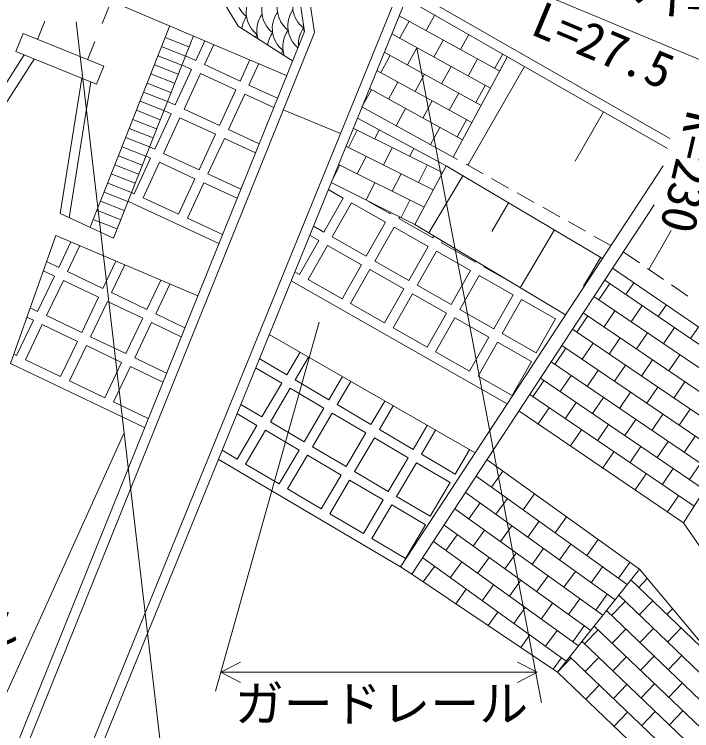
# Model space of a CAD drawing. Units: millimetres, scale not verified. Extents: x 40000 to 680000, y 20000 to 380000.
# Drawn here: x 183840 to 218480, y 236806 to 273440 of the extents above; entities that cross this region are included whole.
import ezdxf
from ezdxf.enums import TextEntityAlignment as Align

# ---------------------------------------------------------------- set-up
doc = ezdxf.new("R2010")
doc.units = ezdxf.units.MM
doc.header["$LTSCALE"] = 1000
doc.layers.add('M-BGD', color=7, linetype='Continuous', lineweight=13)
doc.layers.add('M-STR-HTXT', color=7, linetype='Continuous', lineweight=13)
doc.styles.add('ＭＳ ゴシック', font='')
doc.styles.get('ＭＳ ゴシック').set_extended_font_data('MS Gothic')

msp = doc.modelspace()

# ---------------------------------------------------------------- linework, layer by layer
at = {"layer": 'M-BGD'}
for p, q in [((198672, 272567), (197958, 277337)), ((193456, 275866), (195283, 272834)), ((203878, 274253), (187207, 233354)), ((197765, 270317), (188797, 274119)), ((217236, 266581), (203878, 274253)), ((188333, 272974), (188708, 273900)), ((208661, 270540), (203517, 273368)), ((205344, 273411), (204902, 272606)), ((185020, 272158), (185395, 273085)), ((204026, 273088), (203544, 272212)), ((183381, 234630), (198672, 272567)), ((191779, 272820), (187719, 262547)), ((195283, 272834), (198068, 271069)), ((192995, 272340), (188909, 262001)), ((191555, 272252), (192770, 271772)), ((208186, 269660), (203137, 272435)), ((207079, 272415), (206655, 271643)), ((187582, 271120), (187957, 272047)), ((193114, 271077), (193582, 272091)), ((194043, 271895), (193568, 270867)), ((205778, 272125), (205297, 271248)), ((191371, 271787), (192586, 271307)), ((207711, 268780), (202757, 271503)), ((204420, 271730), (203939, 270854)), ((180560, 265471), (184349, 271361)), ((181063, 265256), (184858, 271155)), ((191187, 271322), (192403, 270842)), ((192591, 271318), (193114, 271077)), ((195383, 270029), (195885, 271114)), ((203062, 271335), (202581, 270459)), ((206286, 266140), (209059, 271278)), ((207531, 271161), (207049, 270285)), ((208814, 271419), (208408, 270680)), ((191003, 270857), (192219, 270377)), ((192904, 270623), (192407, 270853)), ((193568, 270867), (195383, 270029)), ((196345, 270919), (195837, 269819)), ((206173, 270767), (205691, 269890)), ((209926, 270780), (207024, 265726)), ((190820, 270392), (192035, 269912)), ((192066, 268807), (192904, 270623)), ((193358, 270413), (192520, 268598)), ((195174, 269575), (193358, 270413)), ((207236, 267900), (202377, 270571)), ((204815, 270372), (204333, 269496)), ((187291, 270170), (186189, 263250)), ((187752, 269983), (186647, 263040)), ((190636, 269927), (191851, 269447)), ((195837, 269819), (197293, 269147)), ((206761, 267020), (201997, 269639)), ((203457, 269977), (202975, 269101)), ((207926, 269803), (207444, 268927)), ((190452, 269462), (191667, 268982)), ((194335, 267759), (195174, 269575)), ((195628, 269365), (194789, 267549)), ((197106, 268682), (195628, 269365)), ((202099, 269583), (201617, 268706)), ((206568, 269409), (206086, 268532)), ((190268, 268997), (191484, 268517)), ((191671, 268990), (192066, 268807)), ((205210, 269014), (204728, 268138)), ((190084, 268532), (191300, 268052)), ((192520, 268598), (194335, 267759)), ((200525, 267350), (197596, 268560)), ((201617, 268706), (206286, 266140)), ((206286, 266140), (201617, 268706)), ((203852, 268619), (203370, 267743)), ((191017, 266538), (191856, 268353)), ((191856, 268353), (191487, 268524)), ((213969, 268458), (212517, 265931)), ((189901, 268067), (191116, 267587)), ((192310, 268144), (191471, 266328)), ((194126, 267305), (192310, 268144)), ((205916, 265695), (201383, 268132)), ((206962, 268051), (206481, 267174)), ((189717, 267602), (190932, 267122)), ((194789, 267549), (196357, 266825)), ((201380, 267519), (200933, 266624)), ((205730, 265345), (201175, 267621)), ((202504, 267530), (202275, 267072)), ((205604, 267656), (205123, 266780)), ((189533, 267137), (190748, 266657)), ((193287, 265489), (194126, 267305)), ((194580, 267095), (193741, 265280)), ((196170, 266361), (194580, 267095)), ((189349, 266672), (190565, 266192)), ((190750, 266661), (191017, 266538)), ((205261, 264462), (200796, 266692)), ((203169, 266625), (202722, 265730)), ((204266, 266582), (204064, 266178)), ((189166, 266207), (190381, 265727)), ((189969, 264268), (190808, 266084)), ((190808, 266084), (190566, 266195)), ((191471, 266328), (193287, 265489)), ((201828, 266177), (201381, 265283)), ((206504, 266018), (206286, 266140)), ((188982, 265742), (190197, 265262)), ((191262, 265874), (190423, 264058)), ((193077, 265035), (191262, 265874)), ((200486, 265729), (200039, 264835)), ((204792, 263578), (200418, 265764)), ((217028, 265696), (203589, 245185)), ((205916, 265695), (204323, 262695)), ((204958, 265731), (204511, 264836)), ((213925, 260960), (205916, 265695)), ((207812, 265284), (206940, 265773)), ((188798, 265277), (190013, 264797)), ((193741, 265280), (195422, 264504)), ((203617, 265283), (203170, 264389)), ((192239, 263220), (193077, 265035)), ((206777, 265187), (205046, 262260)), ((209120, 264550), (208248, 265039)), ((188614, 264812), (189830, 264332)), ((193531, 264826), (192693, 263010)), ((195234, 264039), (193531, 264826)), ((204323, 262695), (200039, 264835)), ((204323, 262695), (200039, 264835)), ((202275, 264836), (201828, 263941)), ((188430, 264347), (189646, 263867)), ((189830, 264332), (189969, 264268)), ((200653, 264043), (199893, 264475)), ((210428, 263816), (209556, 264305)), ((188247, 263882), (189462, 263402)), ((194299, 261718), (189651, 263879)), ((190423, 264058), (192239, 263220)), ((199665, 262304), (200653, 264043)), ((201088, 263796), (200100, 262057)), ((202827, 262807), (201088, 263796)), ((201960, 263875), (203074, 263242)), ((204065, 263942), (203618, 263047)), ((209118, 263802), (208253, 262339)), ((188063, 263417), (189278, 262937)), ((216556, 263699), (204175, 244801)), ((211737, 263082), (210864, 263571)), ((186189, 263250), (188909, 262001)), ((203074, 263242), (203108, 263302)), ((203556, 263078), (203508, 262995)), ((187879, 262952), (189094, 262472)), ((192693, 263010), (194486, 262182)), ((201838, 261069), (202827, 262807)), ((203508, 262995), (205247, 262007)), ((204323, 262695), (212027, 258065)), ((213045, 262348), (212173, 262837)), ((199131, 262608), (199665, 262304)), ((203261, 262560), (202273, 260822)), ((205000, 261572), (203261, 262560)), ((211459, 262418), (209709, 259458)), ((217434, 262390), (216289, 260397)), ((183648, 255582), (185966, 262135)), ((185966, 262135), (193219, 259038)), ((199418, 261870), (198941, 262141)), ((200100, 262057), (201838, 261069)), ((205247, 262007), (205303, 262105)), ((214353, 261614), (213481, 262103)), ((186110, 260501), (186735, 261807)), ((187195, 261610), (186562, 260285)), ((198429, 260131), (199418, 261870)), ((199853, 261622), (198864, 259884)), ((201591, 260634), (199853, 261622)), ((204012, 259833), (205000, 261572)), ((205732, 261848), (205682, 261760)), ((205682, 261760), (207421, 260771)), ((205435, 261325), (204446, 259586)), ((207173, 260336), (205435, 261325)), ((214979, 261293), (215805, 260728)), ((213828, 261018), (212952, 259538)), ((185493, 260796), (186110, 260501)), ((188366, 259423), (189036, 260824)), ((189496, 260628), (188817, 259207)), ((200603, 258895), (201591, 260634)), ((202273, 260822), (204012, 259833)), ((207421, 260771), (207447, 260817)), ((207876, 260560), (207855, 260524)), ((207855, 260524), (209329, 259686)), ((185895, 260050), (185325, 260322)), ((186562, 260285), (188366, 259423)), ((198180, 260273), (198429, 260131)), ((202026, 260387), (201037, 258648)), ((203765, 259399), (202026, 260387)), ((206185, 258598), (207173, 260336)), ((222698, 254804), (214428, 260451)), ((216217, 260446), (217043, 259881)), ((185032, 258246), (185895, 260050)), ((186346, 259834), (185483, 258030)), ((188150, 258972), (186346, 259834)), ((190621, 258344), (191337, 259841)), ((197989, 259806), (209049, 253519)), ((198864, 259884), (200603, 258895)), ((207608, 260089), (206620, 258351)), ((209347, 259101), (207608, 260089)), ((214032, 259847), (222325, 254210)), ((191797, 259645), (191073, 258129)), ((202776, 257660), (203765, 259399)), ((204446, 259586), (206185, 258598)), ((213731, 258842), (214293, 259669)), ((215120, 259107), (215524, 259702)), ((217455, 259599), (218281, 259034)), ((188817, 259207), (190621, 258344)), ((204199, 259151), (203211, 257413)), ((205938, 258163), (204199, 259151)), ((208358, 257362), (209347, 259101)), ((213484, 259010), (221793, 253363)), ((187288, 257167), (188150, 258972)), ((188601, 258756), (187739, 256952)), ((190406, 257893), (188601, 258756)), ((201037, 258648), (202776, 257660)), ((209781, 258854), (208793, 257115)), ((211520, 257865), (209781, 258854)), ((184654, 258426), (185032, 258246)), ((206620, 258351), (208358, 257362)), ((213996, 257453), (214558, 258280)), ((215385, 257718), (215947, 258545)), ((216774, 257983), (217176, 258574)), ((184816, 257795), (184487, 257952)), ((185483, 258030), (187288, 257167)), ((191073, 258129), (192565, 257415)), ((204950, 256424), (205938, 258163)), ((206373, 257916), (205384, 256177)), ((208111, 256928), (206373, 257916)), ((212607, 257188), (213169, 258015)), ((212936, 258173), (221261, 252516)), ((183954, 255990), (184816, 257795)), ((185268, 257579), (184405, 255774)), ((187072, 256716), (185268, 257579)), ((189543, 256089), (190406, 257893)), ((190857, 257678), (189994, 255873)), ((192377, 256951), (190857, 257678)), ((210532, 256127), (211520, 257865)), ((203211, 257413), (204950, 256424)), ((212387, 257337), (220728, 251668)), ((217039, 256594), (217601, 257421)), ((218428, 256859), (218828, 257446)), ((187739, 256952), (189543, 256089)), ((207404, 251008), (196873, 257067)), ((207123, 255189), (208111, 256928)), ((208793, 257115), (210532, 256127)), ((214261, 256064), (214823, 256891)), ((215650, 256329), (216212, 257156)), ((186209, 254912), (187072, 256716)), ((187523, 256501), (186660, 254696)), ((189327, 255638), (187523, 256501)), ((208546, 256680), (207558, 254942)), ((210285, 255692), (208546, 256680)), ((211839, 256500), (220196, 250821)), ((212872, 255799), (213434, 256626)), ((197772, 255004), (198453, 256158)), ((205384, 256177), (207123, 255189)), ((211482, 255534), (212045, 256361)), ((183816, 256056), (183954, 255990)), ((184405, 255774), (186209, 254912)), ((189994, 255873), (191628, 255092)), ((196369, 255831), (197772, 255004)), ((198886, 255908), (198202, 254749)), ((215915, 254940), (216477, 255767)), ((217304, 255205), (217866, 256032)), ((190505, 252304), (183648, 255582)), ((188465, 253833), (189327, 255638)), ((189778, 255422), (188916, 253618)), ((191441, 254627), (189778, 255422)), ((197517, 254573), (196179, 255363)), ((209296, 253953), (210285, 255692)), ((211291, 255664), (219664, 249974)), ((214526, 254675), (215088, 255502)), ((213137, 254410), (213699, 255237)), ((186660, 254696), (188465, 253833)), ((198202, 254749), (199925, 253733)), ((199925, 253733), (200620, 254911)), ((201053, 254662), (200355, 253479)), ((207558, 254942), (209296, 253953)), ((210358, 253880), (210920, 254707)), ((210743, 254827), (219132, 249126)), ((211747, 254145), (212310, 254972)), ((217569, 253815), (218131, 254642)), ((222698, 254804), (218067, 247432)), ((196501, 252850), (197517, 254573)), ((197948, 254319), (196932, 252596)), ((199671, 253303), (197948, 254319)), ((216180, 253550), (216742, 254377)), ((210195, 253990), (218599, 248279)), ((214791, 253285), (215353, 254112)), ((188916, 253618), (190692, 252769)), ((202078, 252463), (202787, 253664)), ((212012, 252755), (212575, 253582)), ((213402, 253020), (213964, 253847)), ((195415, 253491), (196501, 252850)), ((198654, 251580), (199671, 253303)), ((200355, 253479), (202078, 252463)), ((203220, 253415), (202508, 252209)), ((209647, 253154), (218067, 247432)), ((209647, 253154), (218067, 247432)), ((210623, 252490), (211185, 253317)), ((217834, 252426), (218396, 253253)), ((196247, 252420), (195225, 253023)), ((200101, 253048), (199085, 251326)), ((201824, 252032), (200101, 253048)), ((216445, 252161), (217007, 252988)), ((195231, 250697), (196247, 252420)), ((196932, 252596), (198654, 251580)), ((204231, 251192), (204954, 252418)), ((213667, 251631), (214229, 252458)), ((215056, 251896), (215618, 252723)), ((196678, 252166), (195661, 250443)), ((198400, 251149), (196678, 252166)), ((202508, 252209), (204231, 251192)), ((205387, 252168), (204662, 250938)), ((212277, 251366), (212840, 252193)), ((200807, 250310), (201824, 252032)), ((202254, 251778), (201238, 250055)), ((203977, 250762), (202254, 251778)), ((218099, 251037), (218661, 251864)), ((199085, 251326), (200807, 250310)), ((215321, 250507), (215883, 251334)), ((216710, 250772), (217272, 251599)), ((194462, 251151), (195231, 250697)), ((197384, 249427), (198400, 251149)), ((206384, 249922), (207121, 251171)), ((213932, 250242), (214494, 251069)), ((194271, 250683), (203589, 245185)), ((198831, 250895), (197814, 249173)), ((200553, 249879), (198831, 250895)), ((202961, 249039), (203977, 250762)), ((204662, 250938), (206384, 249922)), ((215807, 245061), (208014, 250661)), ((215807, 245061), (208014, 250661)), ((195661, 250443), (197384, 249427)), ((204408, 250508), (203391, 248785)), ((206130, 249491), (204408, 250508)), ((218364, 249648), (218926, 250475)), ((199537, 248156), (200553, 249879)), ((201238, 250055), (202961, 249039)), ((208826, 250078), (208242, 249265)), ((215586, 249118), (216148, 249945)), ((216975, 249383), (217537, 250210)), ((200984, 249625), (199968, 247902)), ((202706, 248608), (200984, 249625)), ((205114, 247769), (206130, 249491)), ((215184, 244277), (207465, 249824)), ((197814, 249173), (199537, 248156)), ((203391, 248785), (205114, 247769)), ((214560, 243494), (206917, 248987)), ((210450, 248910), (209866, 248098)), ((217240, 247994), (217802, 248821)), ((201690, 246886), (202706, 248608)), ((207659, 248453), (207075, 247641)), ((209054, 248682), (208471, 247870)), ((203137, 248354), (202121, 246632)), ((204860, 247338), (203137, 248354)), ((213937, 242710), (206368, 248149)), ((199968, 247902), (201690, 246886)), ((212074, 247743), (211491, 246931)), ((203843, 245616), (204860, 247338)), ((213314, 241927), (205820, 247312)), ((209283, 247286), (208699, 246474)), ((210679, 247515), (210095, 246703)), ((218067, 247432), (227514, 233613)), ((218067, 247432), (227514, 233613)), ((207887, 247058), (207304, 246246)), ((202121, 246632), (203843, 245616)), ((206492, 246829), (205908, 246017)), ((213698, 246576), (213115, 245764)), ((212690, 241144), (205271, 246475)), ((212303, 246348), (211719, 245536)), ((209511, 245891), (208928, 245079)), ((210907, 246119), (210323, 245307)), ((212067, 240360), (204723, 245638)), ((208116, 245662), (207532, 244850)), ((203589, 245185), (204175, 244801)), ((205324, 245205), (204755, 244412)), ((206720, 245434), (206137, 244622)), ((213927, 245181), (213343, 244368)), ((215322, 245409), (214739, 244597)), ((204175, 244801), (211621, 239800)), ((211136, 244723), (210552, 243911)), ((215807, 245061), (211621, 239800)), ((212531, 244952), (211948, 244140)), ((225217, 233799), (215807, 245061)), ((209740, 244495), (209156, 243683)), ((219814, 240265), (215373, 244515)), ((216202, 244588), (215769, 244135)), ((206949, 244038), (206416, 243296)), ((208344, 244266), (207761, 243454)), ((214155, 243785), (213572, 242973)), ((225134, 233792), (214747, 243729)), ((211364, 243328), (210780, 242516)), ((212760, 243556), (212176, 242744)), ((215078, 243413), (214386, 242690)), ((216491, 243444), (215800, 242722)), ((209968, 243099), (209385, 242287)), ((223802, 233682), (214122, 242943)), ((217492, 243044), (217214, 242753)), ((208573, 242871), (208077, 242181)), ((212988, 242161), (212405, 241349)), ((222470, 233572), (213497, 242157)), ((211593, 241932), (211009, 241120)), ((213695, 241968), (213004, 241245)), ((215109, 241999), (214417, 241276)), ((216523, 242030), (215831, 241308)), ((217937, 242061), (217245, 241339)), ((210197, 241704), (209738, 241065)), ((221138, 233462), (212872, 241372)), ((211821, 240537), (211399, 239949)), ((212312, 240523), (211621, 239800)), ((219806, 233353), (212246, 240586)), ((213726, 240554), (213035, 239831)), ((215140, 240585), (214449, 239863)), ((216554, 240616), (215863, 239894)), ((217968, 240648), (217276, 239925)), ((211621, 239800), (218475, 233243)), ((218475, 233243), (211621, 239800)), ((217999, 239234), (217308, 238511)), ((213757, 239140), (213066, 238417)), ((215171, 239171), (214480, 238449)), ((216585, 239202), (215894, 238480)), ((216616, 237789), (215925, 237066)), ((218030, 237820), (217339, 237097)), ((215203, 237757), (214511, 237035))]:
    msp.add_line(p, q, dxfattribs=at)
for points in [[(183845, 234443), (199186, 272506), (198456, 277387), (198149, 283352), (198776, 285905), (198579, 287880), (197803, 289225), (196345, 290281), (190322, 291775)], [(217356, 267089), (203631, 274972), (186744, 233543)]]:
    msp.add_lwpolyline(points, dxfattribs=at)
msp.add_lwpolyline([(184289, 272454), (188419, 270781), (188047, 269863), (183917, 271536)], close=True, dxfattribs=at)
for centre, start, end in [((196610, 274466), 144.7411, 231.9467), ((197942, 273650), 144.7411, 231.9467), ((198734, 273766), 144.7411, 231.9467), ((199525, 273883), 144.7411, 231.9467), ((197151, 273534), 144.7411, 231.9467), ((199275, 272835), 144.7411, 229.5842), ((196900, 272487), 144.7411, 170.8676), ((197692, 272603), 144.7411, 196.6022), ((198483, 272719), 144.7411, 231.9467), ((200066, 272951), 180.623, 195.5737), ((199024, 271788), 144.7411, 198.111), ((199816, 271904), 144.7411, 183.5193), ((197441, 271555), 144.7411, 150.5943), ((198233, 271672), 144.7411, 171.9334), ((198773, 270740), 144.7411, 151.5715)]:
    msp.add_arc(centre, 1450, start, end, dxfattribs=at)
at = {"layer": 'M-STR-HTXT'}
for p, q in [((204212, 277265), (227278, 267605)), ((187000, 273055), (192508, 225847)), ((204420, 271730), (210803, 238223)), ((199421, 257692), (194130, 238822)), ((189437, 252001), (182747, 237225)), ((194403, 239796), (195403, 240316)), ((210580, 239796), (209580, 240316)), ((194403, 239796), (210580, 239796)), ((194403, 239796), (195403, 239276)), ((210580, 239796), (209580, 239276))]:
    msp.add_line(p, q, dxfattribs=at)

# ---------------------------------------------------------------- texts
at = {"layer": 'M-STR-HTXT', "style": 'ＭＳ ゴシック'}
for s, rotation, p in [('ガードパイプ', 337.277, (215211, 273650)), ('L=27.5', 337.277, (213393, 270502)), ('R=230', 256.713, (217028, 265696)), ('ガードレール', 339.802, (176589, 242824))]:
    msp.add_text(s, height=1833, rotation=rotation, dxfattribs=at).set_placement(p, align=Align.BOTTOM_CENTER)
msp.add_text('ガードレール', height=1833, dxfattribs=at).set_placement((202616, 236726), align=Align.BOTTOM_CENTER)

doc.saveas('drawing.dxf')
